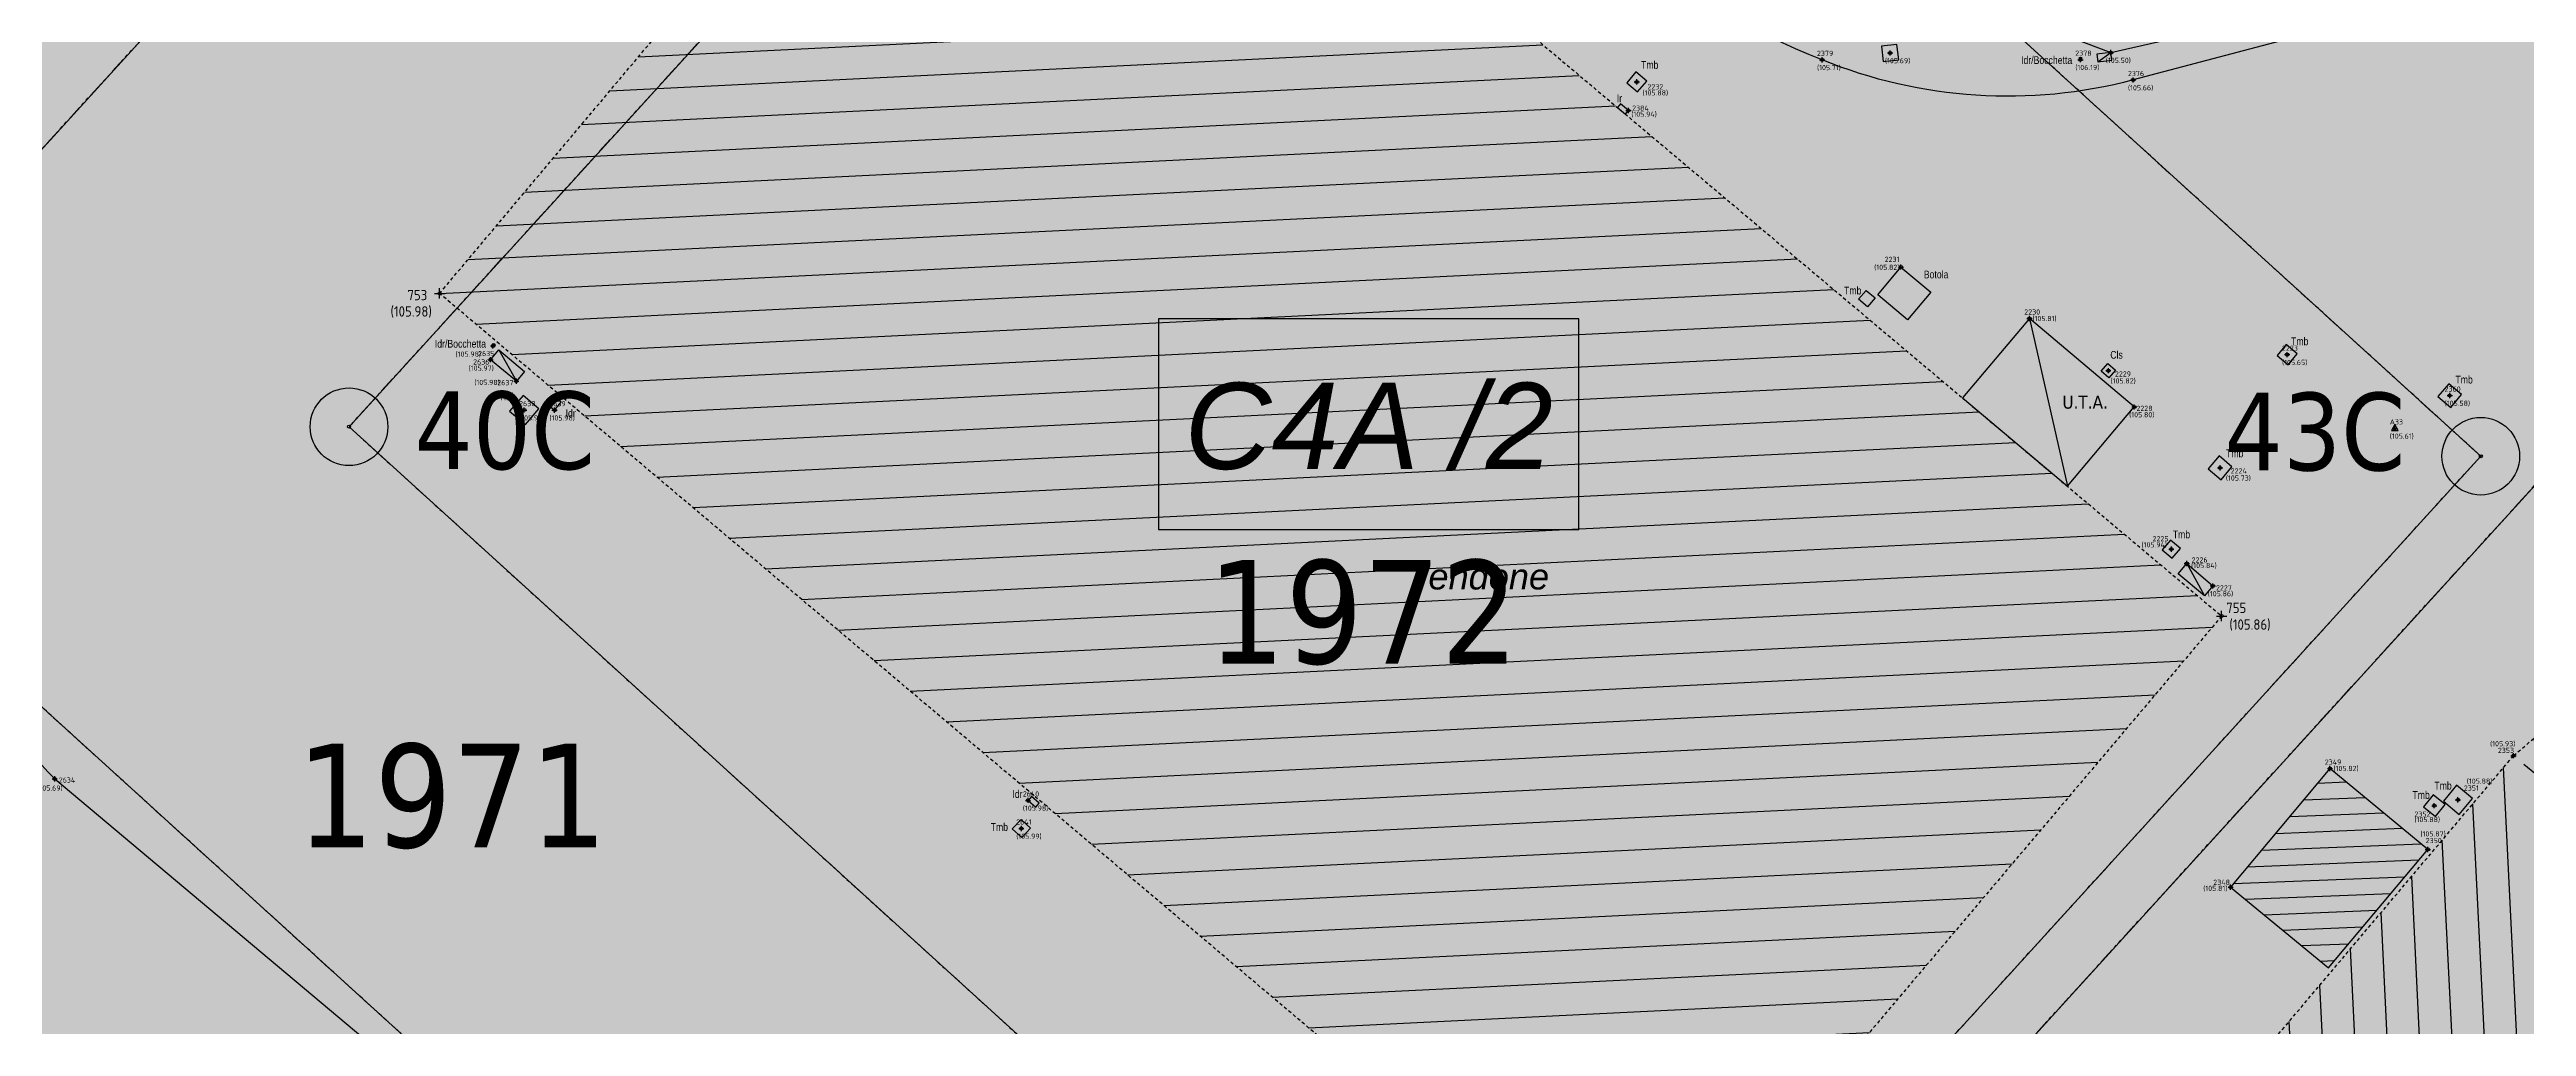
# Model space of a CAD drawing. Extents: x 9555 to 11275, y -8412 to -6382.
# Drawn here: x 10326.8 to 10422.5, y -7812.4 to -7774.7 of the extents above; entities that cross this region are included whole.
import ezdxf
from ezdxf.enums import TextEntityAlignment as Align

# ---------------------------------------------------------------- set-up
doc = ezdxf.new("R2010")
doc.units = 0
doc.header["$MEASUREMENT"] = 0
doc.header["$XCLIPFRAME"] = 2
doc.header["$PDMODE"] = 33
doc.header["$PDSIZE"] = 0.12
for name, pattern in [('DASHEDX2', [1.5, 1, -0.5]), ('HIDDEN2', [0.1875, 0.125, -0.0625]), ('PHANTOM2', [1.25, 0.625, -0.125, 0.125, -0.125, 0.125, -0.125])]:
    doc.linetypes.add(name, pattern=pattern)
doc.layers.get('0').update_dxf_attribs({"color": 53, "lineweight": 50})
for name, color, linetype in [('01_PROG', 7, 'Continuous'), ('02_CAT', 7, 'Continuous'), ('Conf Lotti-Retino', 253, 'Continuous'), ('Conf Lotti-Txt', 7, 'Continuous'), ('Conf-N', 7, 'Continuous'), ('Conf-P', 2, 'Continuous'), ('GEI-Nome_P', 6, 'Continuous'), ('GEI-Punti', 7, 'Continuous'), ('Gei-Punti_3D', 3, 'Continuous'), ('GEI-Quote_P', 3, 'Continuous'), ('GEI-Simboli', 6, 'Continuous'), ('Immagine', 181, 'Continuous'), ('Ril-Cabina_Idrante', 1, 'Continuous'), ('Ril-Fabbr_Retino', 8, 'Continuous'), ('Ril-Siepe', 72, 'Continuous'), ('Ril-Strada', 4, 'Continuous'), ('Ril-Struttura_U.T.A.', 7, 'Continuous'), ('Ril-Tomb_Botola', 8, 'Continuous'), ('Ril-Tomb_CEMENTO-Cls', 5, 'Continuous'), ('Ril-Tomb_Idrante', 5, 'Continuous'), ('Ril-Tomb_Irrigazione', 5, 'Continuous'), ('Ril-Tombino', 5, 'Continuous'), ('Ril_PQ1-Piede', 74, 'Continuous')]:
    doc.layers.add(name, color=color, linetype=linetype)
for name, color, linetype, lineweight in [('Conf Lotti', 2, 'PHANTOM2', 30), ('Fr01 Fgl. 957D', 140, 'Continuous', 30), ('Ril-Fabbr_Container-Prefabbricato', 7, 'Continuous', 30), ('Ril-Fabbr_Tendone', 7, 'HIDDEN2', 30)]:
    doc.layers.add(name, color=color, linetype=linetype, lineweight=lineweight)
doc.styles.add('ArialCorsivo', font='ariali.ttf')
doc.styles.add('HELVLA', font='helvl', dxfattribs={"width": 0.8})
doc.styles.get("Standard").update_dxf_attribs({"font": 'isocp.shx'})
doc.styles.add('Tahoma', font='tahoma.ttf')
picture_1 = doc.add_image_def('image1.png', size_in_pixel=(3510, 4950))
picture_2 = doc.add_image_def('image3.png', size_in_pixel=(3510, 4950))

# ---------------------------------------------------------------- blocks, each defined once
blk = doc.blocks.new('LOTTO-N')
at = {"layer": 'Conf Lotti-Txt'}
blk.add_lwpolyline([(-1.625, -0.814), (1.625, -0.814), (1.625, 0.814), (-1.625, 0.814)], close=True, dxfattribs=at)
at = {"layer": 'Conf Lotti-Txt', "style": 'ArialCorsivo', "flags": 4}
blk.add_attdef('Num', text='', height=1, dxfattribs=at).set_placement((0, 0), align=Align.MIDDLE)
blk = doc.blocks.new('P-Lotto')
at = {"layer": 'Conf-N'}
blk.add_circle((0, 0), 1.5, dxfattribs=at)
at = {"layer": 'Conf-P'}
blk.add_point((0, 0), dxfattribs=at)
blk = doc.blocks.new('20043-1_Prog-Confini')
at = {"layer": 'Conf Lotti-Retino'}
h = blk.add_hatch(color=256, dxfattribs=at)
h.paths.add_polyline_path([(10440.904, -7860.831), (10481.594, -7897.835), (10443.955, -7939.223), (10455.053, -7949.315), (10501.476, -7898.267), (10547.189, -7848.002), (10411.97, -7725.031), (10340.578, -7745.23), (10225.512, -7871.756), (10219.572, -7866.354), (10165.524, -7925.785), (10195.694, -7953.18), (10249.907, -8002.481), (10270.622, -8021.32), (10278.897, -8012.22), (10188.639, -7930.138), (10307.726, -7799.19), (10366.912, -7853.014), (10397.984, -7881.272), (10388.565, -7891.63), (10401.881, -7903.74)])
h.paths.add_polyline_path([(10406.058, -7872.394), (10374.985, -7844.136), (10315.8, -7790.312), (10347.147, -7755.842), (10408.825, -7738.391), (10442.939, -7769.415), (10528.018, -7846.787), (10491.686, -7886.738), (10437.68, -7837.623)], flags=16)
h = blk.add_hatch(color=41, dxfattribs=at)
h.paths.add_polyline_path([(10374.985, -7844.136), (10442.939, -7769.415), (10408.825, -7738.391), (10347.147, -7755.842), (10315.8, -7790.312)])
h.paths.add_polyline_path([(10420.764, -7790.38), (10376.072, -7749.737), (10373.722, -7750.402), (10338.402, -7789.24), (10384.049, -7830.752)], flags=16)
for points in [[(10420.764, -7790.38), (10376.072, -7749.737), (10373.722, -7750.402), (10338.402, -7789.24), (10384.049, -7830.752)], [(10374.985, -7844.136), (10442.939, -7769.415), (10528.018, -7846.787), (10491.686, -7886.738), (10437.68, -7837.623), (10406.058, -7872.394)]]:
    blk.add_hatch(color=41, dxfattribs=at).paths.add_polyline_path(points)
at = {"layer": 'Conf Lotti'}
for p, q in [((10315.8, -7790.312), (10347.147, -7755.842)), ((10374.985, -7844.136), (10442.939, -7769.415)), ((10406.058, -7872.394), (10315.8, -7790.312))]:
    blk.add_line(p, q, dxfattribs=at)
blk.add_lwpolyline([(10420.764, -7790.38), (10376.072, -7749.737), (10373.722, -7750.402), (10338.402, -7789.24), (10384.049, -7830.752)], close=True, dxfattribs=at)
blk.add_lwpolyline([(10420.764, -7790.38), (10376.072, -7749.737), (10373.722, -7750.402), (10338.402, -7789.24), (10384.049, -7830.752)], close=True, dxfattribs=at)
at = {"layer": 'Conf Lotti-Txt', "color": 6}
ref = blk.add_blockref('LOTTO-N', (10377.797, -7789.142), dxfattribs=dict(at, xscale=5, yscale=5, zscale=5))
ref.add_attrib('Num', 'C4A /2', dxfattribs={"height": 3.3333, "style": 'ArialCorsivo'}).set_placement((10377.797, -7789.142), align=Align.MIDDLE)
at = {"layer": 'Conf-P'}
for p in [(10338.402, -7789.24), (10420.764, -7790.38)]:
    blk.add_blockref('P-Lotto', p, dxfattribs=at)
at = {"layer": 'Conf-N', "style": 'Tahoma'}
for s, p in [('40C', (10340.933, -7790.877)), ('43C', (10410.867, -7790.925))]:
    blk.add_text(s, height=3, dxfattribs=at).set_placement(p)
blk = doc.blocks.new('-Fgl. 957D Estratto Foglio Intero_PostFR1')
at = {"layer": 'Immagine'}
image = blk.add_image(picture_1, insert=(10047.107, -8052.467), size_in_units=(594.323, 838.148), rotation=0.001621, dxfattribs=at)
image.set_boundary_path([(307.502, 335.181), (3170.12, 4586.921)])
image.dxf.flags = 15
blk = doc.blocks.new('-Fgl. 958 Estratto Foglio Intero_PostFR3')
at = {"layer": 'Immagine'}
image = blk.add_image(picture_2, insert=(9716.786, -8308.175), size_in_units=(1485.814, 2095.379), rotation=-0.001044, dxfattribs=at)
image.set_boundary_path([(486.986, 415.0435), (2987.88, 4584.8433)])
image.dxf.flags = 15
blk = doc.blocks.new('- Fogli_Unione (Estratti_20043_SpostatoComeAll.957E_SuRIL_PostFR1-FR2-FR3 (2021-02-08)')
for name in ['-Fgl. 958 Estratto Foglio Intero_PostFR3', '-Fgl. 957D Estratto Foglio Intero_PostFR1']:
    blk.add_blockref(name, (0, 0))
blk = doc.blocks.new('2493-1_PostFRAZ')
at = {"layer": 'Fr01 Fgl. 957D'}
blk.add_line((10374.985, -7844.136), (10442.939, -7769.415), dxfattribs=at)
blk.add_lwpolyline([(10406.058, -7872.394), (10315.8, -7790.312), (10347.147, -7755.842), (10408.825, -7738.391), (10449.833, -7775.684)], dxfattribs=at)
blk.add_lwpolyline([(10420.764, -7790.38), (10376.072, -7749.737), (10373.722, -7750.402), (10338.402, -7789.24), (10384.049, -7830.752)], close=True, dxfattribs=at)
at = {"layer": '02_CAT'}
blk.add_blockref('- Fogli_Unione (Estratti_20043_SpostatoComeAll.957E_SuRIL_PostFR1-FR2-FR3 (2021-02-08)', (2.401, 6.764), dxfattribs=at)
at = {"layer": 'Fr01 Fgl. 957D', "style": 'Tahoma'}
for s, p in [('1972', (10371.576, -7798.391)), ('1971', (10336.374, -7805.494))]:
    blk.add_text(s, height=4, dxfattribs=at).set_placement(p)

msp = doc.modelspace()

# ---------------------------------------------------------------- hatches: boundary and pattern name
at = {"layer": 'Ril-Fabbr_Retino'}
h = msp.add_hatch(dxfattribs=at)
h.set_pattern_fill('ANSI31', color=256, scale=10, angle=-42.18211, style=0)
h.set_pattern_definition([(2.8179, (10124.551, -7924.9433), (-0.061452, 1.2484885), [])])
h.paths.add_polyline_path([(10410.751, -7796.557), (10388.204, -7823.225), (10341.901, -7784.09), (10364.293, -7757.441)])
h = msp.add_hatch(dxfattribs=at)
h.set_pattern_fill('ANSI31', color=256, scale=10, angle=47.8179, style=0)
h.set_pattern_definition([(92.8179, (1107.4237, 1995.9194), (-1.24848853, -0.06145226), [])])
h.paths.add_polyline_path([(10438.194, -7815.394), (10410.975, -7847.646), (10407.602, -7850.351), (10406.571, -7850.591), (10397.449, -7848.231), (10396.383, -7847.263), (10392.862, -7839.2), (10392.847, -7837.481), (10394.809, -7834.207), (10422.029, -7801.954), (10425.438, -7799.031), (10427.058, -7798.846), (10435.802, -7801.118), (10436.616, -7801.866), (10440.421, -7810.398), (10440.391, -7811.74)])
h = msp.add_hatch(dxfattribs=at)
h.set_pattern_fill('ANSI31', color=256, scale=5, angle=317.29473, style=0)
h.paths.add_polyline_path([(10414.936, -7802.45), (10411.098, -7807.032), (10414.88, -7810.157), (10418.718, -7805.575)])
at = {"layer": 'Ril-Siepe'}
h = msp.add_hatch(dxfattribs=at)
h.set_pattern_fill('GNDCOVER', color=85, scale=0.5, angle=90, style=0)
h.set_pattern_definition([(90, (-0.05, 0.2), (-0.5, 0.5), [0.05, -0.45]), (90, (-0.15, 9e-18), (-0.5, 0.5), [0.05, -0.25, 0.05, -0.15]), (90, (-0.25, 0.45), (-0.5, 0.5), [0.125, -0.375]), (90, (-0.3, 0.1), (-0.5, 0.5), [0.15, -0.35]), (90, (-0.35, 2e-17), (-0.5, 0.5), [0.05, -0.45]), (90, (-0.375, 0.2), (-0.5, 0.5), [0.125, -0.375]), (180, (-0.35, 2e-17), (-0.5, -0.5), [0.05, -0.45]), (180, (3e-18, 0.05), (-0.5, -0.5), [0.05, -0.45]), (180, (-0.05, 0.075), (-0.5, -0.5), [0.075, -0.425]), (180, (-0.2, 0.1), (-0.5, -0.5), [0.1, -0.4]), (180, (-0.475, 0.25), (-0.5, -0.5), [0.075, -0.425]), (180, (-0.1, 0.3), (-0.5, -0.5), [0.05, -0.325, 0.075, -0.05]), (180, (-0.35, 0.35), (-0.5, -0.5), [0.05, -0.45]), (180, (-0.2, 0.4), (-0.5, -0.5), [0.1, -0.4]), (135, (-0.375, 0.025), (-0.5, 3e-17), [0.21, -0.497106781]), (135, (3e-18, 0.05), (-0.5, 3e-17), [0.141421356, -0.565685425]), (135, (-0.15, 0.05), (-0.5, 3e-17), [0.070710678, -0.636396103]), (135, (-0.425, 0.2), (-0.5, 3e-17), [0.070710678, -0.636396103]), (135, (-0.45, 0.3), (-0.5, 3e-17), [0.070710678, -0.636396103]), (135, (-0.05, 0.25), (-0.5, 3e-17), [0.0707105, -0.070711, 0.0707105, -0.494974781]), (225, (-0.3, 0.1), (-9e-17, -0.5), [0.0707105, -0.070711, 0.0707105, -0.494974781]), (225, (-0.05, 0.2), (-9e-17, -0.5), [0.0707105, -0.424264, 0.0707105, -0.141421781]), (225, (-0.1, 0.25), (-9e-17, -0.5), [0.070710678, -0.636396103]), (225, (-0.15, 0.3), (-9e-17, -0.5), [0.070710678, -0.636396103]), (225, (-0.3, 0.4), (-9e-17, -0.5), [0.070710678, -0.636396103]), (225, (-0.375, 0.45), (-9e-17, -0.5), [0.070710678, -0.636396103]), (225, (-0.05, 0.45), (-9e-17, -0.5), [0.11, -0.597106781]), (116.5650512, (-0.35, 0.15), (-3e-11, 0.5), [0.0559017, -1.062132288]), (116.5650512, (-0.3, 0.25), (-3e-11, 0.5), [0.1118034, -1.006230589]), (116.5650512, (-0.3, 0.4), (-3e-11, 0.5), [0.1118034, -1.006230589]), (116.5650512, (-0.35, 0.05), (-3e-11, 0.5), [0.1677051, -0.950328888]), (153.4349488, (-0.4, 2e-17), (-0.5, 3e-11), [0.1118034, -1.006230589]), (206.5650512, (-0.05, 0.05), (-0.5, -3e-11), [0.1118034, -1.006230589]), (206.5650512, (-0.15, 0.2), (-0.5, -3e-11), [0.1118034, -1.006230589]), (206.5650512, (-0.1, 0.15), (-0.5, -3e-11), [0.1118034, -1.006230589]), (206.5650512, (-0.2, 0.25), (-0.5, -3e-11), [0.1118034, -1.006230589]), (206.5650512, (-0.2, 0.35), (-0.5, -3e-11), [0.1118034, -1.006230589]), (206.5650512, (2e-17, 0.35), (-0.5, -3e-11), [0.1118034, -1.006230589]), (206.5650512, (-0.45, 3e-17), (-0.5, -3e-11), [0.1118034, -1.006230589]), (243.4349488, (-0.15, 9e-18), (-3e-11, -0.5), [0.1118034, -1.006230589]), (243.4349488, (-0.45, 0.45), (-3e-11, -0.5), [0.1118034, -1.006230589]), (243.4349488, (-0.45, 0.3), (-3e-11, -0.5), [0.0559017, -1.062132288]), (243.4349488, (-0.425, 0.4), (-3e-11, -0.5), [0.0559017, -1.062132288])])
edge = h.paths.add_edge_path()
edge.add_arc((10342.313, -7719.479), 10.534, -46.95176, 23.02625, ccw=False)
edge.add_line((10349.504, -7727.177), (10331.735, -7735.801))
edge.add_arc((10350.295, -7775.763), 44.061, 114.91238, 133.4898)
edge.add_arc((10347.388, -7774.378), 41.072, 131.87594, 152.8288)
edge.add_arc((10382.123, -7784.851), 77.035, 157.70242, 168.66528)
edge.add_arc((10334.654, -7778.771), 29.49, 162.10704, 191.27681)
edge.add_arc((10392.63, -7765.931), 88.866, 192.08598, 198.76417)
edge.add_arc((10287.777, -7797.073), 20.867, -6.84004, 7.03552, ccw=False)
edge.add_arc((10305.59, -7798.493), 3.094, 325.98657, 339.86213, ccw=False)
edge.add_line((10308.155, -7800.224), (10308.89, -7800.565))
edge.add_arc((10293.636, -7796.002), 15.922, 343.34714, 366.17527)
edge.add_arc((10392.63, -7765.931), 87.866, 192.09061, 198.82885, ccw=False)
edge.add_arc((10334.654, -7778.771), 28.49, 161.99243, 191.26269, ccw=False)
edge.add_arc((10382.123, -7784.851), 76.035, 157.73459, 168.70869, ccw=False)
edge.add_arc((10347.388, -7774.378), 40.072, 131.85581, 152.76812, ccw=False)
edge.add_arc((10350.295, -7775.763), 43.061, 114.90107, 133.50855, ccw=False)
edge.add_line((10332.164, -7736.705), (10350.073, -7728.012))
edge.add_arc((10342.313, -7719.479), 11.534, 312.28229, 383.02625)
edge.add_line((10352.928, -7714.967), (10352.008, -7715.358))

# ---------------------------------------------------------------- linework, layer by layer
at = {"layer": 'GEI-Punti', "lineweight": 30}
msp.add_lwpolyline([(10417.446, -7789.154), (10417.316, -7789.379), (10417.576, -7789.379)], close=True, dxfattribs=at)
at = {"layer": 'GEI-Punti'}
for p in [(10395.317, -7775.06), (10397.942, -7774.794), (10405.296, -7775.054), (10406.474, -7774.78), (10388.154, -7775.914), (10407.331, -7775.839), (10387.833, -7777.02), (10398.363, -7783.068), (10341.901, -7784.09), (10403.326, -7785.056), (10343.875, -7786.651), (10343.965, -7786.117), (10413.283, -7786.454), (10344.868, -7787.477), (10406.374, -7787.072), (10345.173, -7788.596), (10346.344, -7788.599), (10407.377, -7788.475), (10419.565, -7788.034), (10417.446, -7789.304), (10410.692, -7790.828), (10408.809, -7793.971), (10409.407, -7794.525), (10410.413, -7795.392), (10410.751, -7796.557), (10422.029, -7801.954), (10327.032, -7802.849), (10414.936, -7802.45), (10364.635, -7803.681), (10418.968, -7803.885), (10419.88, -7803.659), (10364.38, -7804.766), (10418.718, -7805.575), (10411.098, -7807.032)]:
    msp.add_point(p, dxfattribs=at)
at = {"layer": 'Gei-Punti_3D'}
for p in [(10395.317, -7775.06, 105.709), (10397.942, -7774.794, 105.688), (10405.296, -7775.054, 106.191), (10406.474, -7774.78, 105.5), (10388.154, -7775.914, 105.882), (10407.331, -7775.839, 105.657), (10387.833, -7777.02, 105.939), (10398.363, -7783.068, 105.82), (10341.901, -7784.09, 105.977), (10403.326, -7785.056, 105.807), (10343.875, -7786.651, 105.971), (10343.965, -7786.117, 105.977), (10413.283, -7786.454, 105.647), (10344.868, -7787.477, 105.98), (10406.374, -7787.072, 105.815), (10345.173, -7788.596, 105.973), (10346.344, -7788.599, 105.978), (10407.377, -7788.475, 105.802), (10419.565, -7788.034, 105.576), (10417.446, -7789.304, 105.607), (10410.692, -7790.828, 105.727), (10408.809, -7793.971, 105.94), (10409.407, -7794.525, 105.838), (10410.413, -7795.392, 105.856), (10410.751, -7796.557, 105.855), (10422.029, -7801.954, 105.926), (10327.032, -7802.849, 105.694), (10414.936, -7802.45, 105.816), (10364.635, -7803.681, 105.984), (10418.968, -7803.885, 105.877), (10419.88, -7803.659, 105.883), (10364.38, -7804.766, 105.985), (10418.718, -7805.575, 105.869), (10411.098, -7807.032, 105.808)]:
    msp.add_point(p, dxfattribs=at)
at = {"layer": 'GEI-Simboli'}
for p, q in [((10395.217, -7775.06), (10395.417, -7775.06)), ((10395.317, -7775.16), (10395.317, -7774.96)), ((10397.842, -7774.794), (10398.042, -7774.794)), ((10397.942, -7774.894), (10397.942, -7774.694)), ((10405.196, -7775.054), (10405.396, -7775.054)), ((10405.296, -7775.154), (10405.296, -7774.954)), ((10406.374, -7774.78), (10406.574, -7774.78)), ((10406.474, -7774.88), (10406.474, -7774.68)), ((10388.054, -7775.914), (10388.254, -7775.914)), ((10388.154, -7776.014), (10388.154, -7775.814)), ((10407.231, -7775.839), (10407.431, -7775.839)), ((10407.331, -7775.939), (10407.331, -7775.739)), ((10387.733, -7777.02), (10387.933, -7777.02)), ((10387.833, -7777.12), (10387.833, -7776.92)), ((10341.901, -7784.29), (10341.901, -7783.89)), ((10398.263, -7783.068), (10398.463, -7783.068)), ((10398.363, -7783.168), (10398.363, -7782.968)), ((10341.701, -7784.09), (10342.101, -7784.09)), ((10403.227, -7785.056), (10403.426, -7785.056)), ((10403.326, -7785.156), (10403.326, -7784.956)), ((10343.775, -7786.651), (10343.975, -7786.651)), ((10343.865, -7786.117), (10344.065, -7786.117)), ((10343.875, -7786.751), (10343.875, -7786.551)), ((10343.965, -7786.217), (10343.965, -7786.017)), ((10413.183, -7786.454), (10413.383, -7786.454)), ((10413.283, -7786.554), (10413.283, -7786.354)), ((10344.768, -7787.477), (10344.968, -7787.477)), ((10344.868, -7787.577), (10344.868, -7787.377)), ((10406.274, -7787.072), (10406.474, -7787.072)), ((10406.374, -7787.172), (10406.374, -7786.972)), ((10345.073, -7788.596), (10345.273, -7788.596)), ((10345.173, -7788.696), (10345.173, -7788.496)), ((10346.244, -7788.599), (10346.444, -7788.599)), ((10346.344, -7788.699), (10346.344, -7788.499)), ((10407.277, -7788.475), (10407.477, -7788.475)), ((10407.377, -7788.575), (10407.377, -7788.375)), ((10419.465, -7788.034), (10419.665, -7788.034)), ((10419.565, -7788.134), (10419.565, -7787.934)), ((10417.346, -7789.304), (10417.546, -7789.304)), ((10417.446, -7789.404), (10417.446, -7789.204)), ((10410.592, -7790.828), (10410.792, -7790.828)), ((10410.692, -7790.928), (10410.692, -7790.728)), ((10408.71, -7793.971), (10408.909, -7793.971)), ((10408.809, -7794.071), (10408.809, -7793.871)), ((10409.407, -7794.625), (10409.407, -7794.425)), ((10409.307, -7794.525), (10409.507, -7794.525)), ((10410.413, -7795.493), (10410.413, -7795.292)), ((10410.313, -7795.392), (10410.513, -7795.392)), ((10410.55, -7796.557), (10410.951, -7796.557)), ((10410.751, -7796.757), (10410.751, -7796.357)), ((10421.929, -7801.954), (10422.129, -7801.954)), ((10422.029, -7802.055), (10422.029, -7801.855)), ((10326.932, -7802.849), (10327.132, -7802.849)), ((10327.032, -7802.949), (10327.032, -7802.749)), ((10414.836, -7802.45), (10415.036, -7802.45)), ((10414.936, -7802.55), (10414.936, -7802.35)), ((10364.534, -7803.681), (10364.735, -7803.681)), ((10364.635, -7803.781), (10364.635, -7803.581)), ((10418.868, -7803.885), (10419.068, -7803.885)), ((10418.968, -7803.985), (10418.968, -7803.785)), ((10419.78, -7803.659), (10419.98, -7803.659)), ((10419.88, -7803.759), (10419.88, -7803.559)), ((10364.28, -7804.766), (10364.48, -7804.766)), ((10364.38, -7804.866), (10364.38, -7804.666)), ((10418.618, -7805.575), (10418.818, -7805.575)), ((10418.718, -7805.675), (10418.718, -7805.475)), ((10410.998, -7807.032), (10411.198, -7807.032)), ((10411.098, -7807.132), (10411.098, -7806.932))]:
    msp.add_line(p, q, dxfattribs=at)
at = {"layer": 'Ril-Cabina_Idrante'}
for p, q in [((10405.962, -7775.14), (10406.474, -7774.78)), ((10344.196, -7786.265), (10344.868, -7787.477)), ((10409.407, -7794.525), (10410.091, -7795.775))]:
    msp.add_line(p, q, dxfattribs=at)
msp.add_lwpolyline([(10406.508, -7775.078), (10406.474, -7774.78), (10405.928, -7774.842), (10405.962, -7775.14)], close=True, dxfattribs=at)
at = {"layer": 'Ril-Cabina_Idrante', "lineweight": -2}
for points in [[(10344.196, -7786.265), (10345.179, -7787.103), (10344.868, -7787.477), (10343.875, -7786.651), (10344.196, -7786.265)], [(10409.407, -7794.525), (10410.413, -7795.392), (10410.091, -7795.775), (10409.075, -7794.919), (10409.407, -7794.525)]]:
    msp.add_lwpolyline(points, dxfattribs=at)
at = {"layer": 'Ril-Fabbr_Container-Prefabbricato'}
msp.add_lwpolyline([(10414.936, -7802.45), (10411.098, -7807.032), (10414.88, -7810.157), (10418.718, -7805.575), (10414.936, -7802.45)], dxfattribs=at)
at = {"layer": 'Ril-Fabbr_Tendone', "color": 7, "linetype": 'DASHEDX2'}
msp.add_line((10438.194, -7815.394), (10422.029, -7801.954), dxfattribs=at)
at = {"layer": 'Ril-Fabbr_Tendone'}
msp.add_lwpolyline([(10410.751, -7796.557), (10388.204, -7823.225), (10341.901, -7784.09), (10364.293, -7757.441)], close=True, dxfattribs=at)
at = {"layer": 'Ril-Fabbr_Tendone', "color": 7}
msp.add_lwpolyline([(10440.421, -7810.398, -0.224382), (10440.391, -7811.74), (10438.194, -7815.394), (10410.975, -7847.646), (10407.602, -7850.351, -0.227206), (10406.571, -7850.591), (10397.449, -7848.231, -0.246887), (10396.383, -7847.263), (10392.862, -7839.2, -0.204273), (10392.847, -7837.481), (10394.809, -7834.207), (10422.029, -7801.954), (10425.438, -7799.031, -0.186041), (10427.058, -7798.846), (10435.802, -7801.118, -0.24921), (10436.616, -7801.866)], format="xyb", close=True, dxfattribs=at)
at = {"layer": 'Ril-Strada'}
msp.add_lwpolyline([(10364.293, -7757.441), (10358.405, -7740.788, 0.164284), (10357.331, -7739.419), (10355.885, -7738.535, 0.108955), (10353.1, -7737.575, 0.156795), (10342.425, -7741.353, 0.017328), (10332.783, -7747.527, 0.065892), (10320.578, -7760.547, 0.206282), (10316.832, -7784.796, 0.018972), (10320.232, -7793.636, 0.062899), (10327.032, -7802.849), (10353.561, -7825.128), (10360.851, -7831.412), (10377.047, -7845.596)], format="xyb", dxfattribs=at)
at = {"layer": 'Ril-Strada', "lineweight": -2}
msp.add_lwpolyline([(10450.189, -7752.283, -0.040104), (10434.605, -7766.749, -0.082656), (10424.624, -7771.255), (10407.331, -7775.839, -0.163345), (10395.317, -7775.06, -0.230119), (10372.531, -7749.963, -0.029965)], format="xyb", dxfattribs=at)
at = {"layer": 'Ril-Struttura_U.T.A.'}
msp.add_line((10403.326, -7785.056), (10404.794, -7791.542), dxfattribs=at)
msp.add_lwpolyline([(10404.794, -7791.542), (10407.377, -7788.475), (10403.326, -7785.056), (10400.74, -7788.128)], close=True, dxfattribs=at)
at = {"layer": 'Ril-Tomb_Botola'}
msp.add_lwpolyline([(10398.363, -7783.068), (10399.511, -7784.034), (10398.609, -7785.105), (10397.462, -7784.139)], close=True, dxfattribs=at)
at = {"layer": 'Ril-Tomb_CEMENTO-Cls'}
for points in [[(10397.609, -7774.531), (10397.678, -7775.127), (10398.274, -7775.058), (10398.205, -7774.462)], [(10406.093, -7787.097), (10406.35, -7786.791), (10406.656, -7787.048), (10406.399, -7787.354)]]:
    msp.add_lwpolyline(points, close=True, dxfattribs=at)
at = {"layer": 'Ril-Tomb_Idrante'}
for points in [[(10346.297, -7788.035), (10346.039, -7788.34), (10346.344, -7788.599), (10346.603, -7788.293)], [(10364.764, -7803.529), (10364.635, -7803.681), (10364.94, -7803.94), (10365.069, -7803.787)]]:
    msp.add_lwpolyline(points, close=True, dxfattribs=at)
at = {"layer": 'Ril-Tomb_Idrante', "color": 4}
for centre in [(10405.295, -7775.004), (10343.997, -7786.079)]:
    msp.add_circle(centre, 0.05, dxfattribs=at)
at = {"layer": 'Ril-Tomb_Irrigazione', "lineweight": -2}
msp.add_lwpolyline([(10387.714, -7777.162), (10387.833, -7777.02), (10387.527, -7776.763), (10387.408, -7776.904)], close=True, dxfattribs=at)
at = {"layer": 'Ril-Tombino'}
for points in [[(10387.766, -7775.947), (10388.187, -7776.301), (10388.541, -7775.881), (10388.12, -7775.526)], [(10397.359, -7784.261), (10397.069, -7784.606), (10396.725, -7784.316), (10397.015, -7783.972)], [(10412.896, -7786.487), (10413.316, -7786.842), (10413.671, -7786.421), (10413.25, -7786.067)], [(10419.107, -7788.073), (10419.605, -7788.492), (10420.023, -7787.995), (10419.526, -7787.576)], [(10345.125, -7788.032), (10344.609, -7788.643), (10345.22, -7789.159), (10345.736, -7788.548)], [(10410.234, -7790.867), (10410.731, -7791.286), (10411.15, -7790.789), (10410.653, -7790.37)], [(10408.457, -7794.001), (10408.84, -7794.323), (10409.162, -7793.94), (10408.779, -7793.618)], [(10418.546, -7803.925), (10419.008, -7804.308), (10419.39, -7803.845), (10418.928, -7803.463)], [(10419.317, -7803.713), (10419.934, -7804.223), (10420.443, -7803.606), (10419.827, -7803.096)], [(10364.027, -7804.782), (10364.395, -7805.12), (10364.733, -7804.751), (10364.365, -7804.413)]]:
    msp.add_lwpolyline(points, close=True, dxfattribs=at)
at = {"layer": 'Ril_PQ1-Piede'}
msp.add_lwpolyline([(10378.773, -7700.02), (10370.49, -7711.063), (10368.74, -7721.576), (10369.406, -7734.554), (10370.2, -7737.18), (10371.696, -7739.3), (10371.846, -7740.241), (10374.345, -7751.093), (10383.871, -7766.211), (10406.474, -7774.78), (10423.267, -7770.949), (10434.292, -7766.396), (10441.617, -7760.173), (10449.842, -7751.964), (10450.896, -7749.713)], dxfattribs=at)

# ---------------------------------------------------------------- block references
at = {"layer": '01_PROG'}
msp.add_blockref('20043-1_Prog-Confini', (0, 0), dxfattribs=at)
at = {"layer": '02_CAT'}
msp.add_blockref('2493-1_PostFRAZ', (0, 0), dxfattribs=at)

# ---------------------------------------------------------------- texts
at = {"layer": 'GEI-Nome_P'}
for s, height, p in [('2379', 0.2, (10395.117, -7774.91)), ('2378', 0.2, (10405.096, -7774.904)), ('2232', 0.2, (10388.568, -7776.203)), ('2376', 0.2, (10407.131, -7775.689)), ('2384', 0.2, (10387.975, -7777.027)), ('2231', 0.2, (10397.733, -7782.87)), ('753', 0.4, (10340.66, -7784.351)), ('2230', 0.2, (10403.127, -7784.906)), ('2636', 0.2, (10343.196, -7786.838)), ('2635', 0.2, (10343.388, -7786.511)), ('2223', 0.2, (10413.083, -7786.304)), ('2637', 0.2, (10344.131, -7787.635)), ('2229', 0.2, (10406.627, -7787.301)), ('2360', 0.2, (10419.365, -7787.884)), ('2638', 0.2, (10344.973, -7788.446)), ('2639', 0.2, (10346.144, -7788.449)), ('2228', 0.2, (10407.46, -7788.628)), ('A33', 0.2, (10417.246, -7789.154)), ('2224', 0.2, (10411.1, -7791.047)), ('2225', 0.2, (10408.081, -7793.665)), ('2226', 0.2, (10409.591, -7794.487)), ('2227', 0.2, (10410.533, -7795.568)), ('755', 0.4, (10410.928, -7796.44)), ('2353', 0.2, (10421.423, -7801.846)), ('2634', 0.2, (10327.187, -7802.995)), ('2349', 0.2, (10414.736, -7802.3)), ('2640', 0.2, (10364.434, -7803.531)), ('2351', 0.2, (10420.108, -7803.303)), ('2641', 0.2, (10364.18, -7804.616)), ('2352', 0.2, (10418.199, -7804.312)), ('2350', 0.2, (10418.634, -7805.333)), ('2348', 0.2, (10410.43, -7806.945))]:
    msp.add_text(s, height=height, dxfattribs=at).set_placement(p)
at = {"layer": 'GEI-Quote_P'}
for s, height, p in [('(105.71)', 0.2, (10395.117, -7775.46)), ('(105.69)', 0.2, (10397.742, -7775.194)), ('(106.19)', 0.2, (10405.096, -7775.454)), ('(105.50)', 0.2, (10406.274, -7775.18)), ('(105.88)', 0.2, (10388.376, -7776.435)), ('(105.66)', 0.2, (10407.131, -7776.239)), ('(105.94)', 0.2, (10387.943, -7777.261)), ('(105.82)', 0.2, (10397.326, -7783.177)), ('(105.98)', 0.4, (10340.005, -7784.984)), ('(105.81)', 0.2, (10403.44, -7785.159)), ('(105.98)', 0.2, (10342.517, -7786.534)), ('(105.65)', 0.2, (10413.083, -7786.854)), ('(105.97)', 0.2, (10343.022, -7787.076)), ('(105.98)', 0.2, (10343.242, -7787.627)), ('(105.82)', 0.2, (10406.459, -7787.567)), ('(105.80)', 0.2, (10407.177, -7788.875)), ('(105.58)', 0.2, (10419.365, -7788.434)), ('(105.97)', 0.2, (10344.973, -7788.996)), ('(105.98)', 0.2, (10346.144, -7788.999)), ('(105.61)', 0.2, (10417.246, -7789.704)), ('(105.73)', 0.2, (10410.913, -7791.322)), ('(105.94)', 0.2, (10407.654, -7793.901)), ('(105.84)', 0.2, (10409.572, -7794.701)), ('(105.86)', 0.2, (10410.213, -7795.792)), ('(105.86)', 0.4, (10411.05, -7797.084)), ('(105.93)', 0.2, (10421.121, -7801.59)), ('(105.82)', 0.2, (10415.07, -7802.545)), ('(105.88)', 0.2, (10420.221, -7803.037)), ('(105.69)', 0.2, (10326.36, -7803.304)), ('(105.98)', 0.2, (10364.434, -7804.081)), ('(105.99)', 0.2, (10364.18, -7805.166)), ('(105.88)', 0.2, (10418.199, -7804.521)), ('(105.87)', 0.2, (10418.431, -7805.073)), ('(105.81)', 0.2, (10410.039, -7807.179))]:
    msp.add_text(s, height=height, dxfattribs=at).set_placement(p)
at = {"layer": 'Ril-Fabbr_Tendone', "style": 'ArialCorsivo'}
msp.add_text('Tendone', height=1, dxfattribs=at).set_placement((10379.253, -7795.529))
at = {"layer": 'Ril-Struttura_U.T.A.', "style": 'Tahoma'}
msp.add_text('U.T.A.', height=0.5, dxfattribs=at).set_placement((10404.598, -7788.54))
at = {"layer": 'Ril-Tomb_Botola', "style": 'HELVLA', "width": 0.8}
msp.add_text('Botola', height=0.3, dxfattribs=at).set_placement((10399.72, -7783.35), align=Align.MIDDLE)
at = {"layer": 'Ril-Tomb_CEMENTO-Cls', "style": 'HELVLA', "width": 0.8}
msp.add_text('Cls', height=0.3, dxfattribs=at).set_placement((10406.691, -7786.456), align=Align.MIDDLE)
at = {"layer": 'Ril-Tomb_Idrante', "color": 4, "style": 'HELVLA', "width": 0.8}
for p in [(10403.99, -7775.065), (10342.707, -7786.027)]:
    msp.add_text('Idr/Bocchetta', height=0.3, dxfattribs=at).set_placement(p, align=Align.MIDDLE)
at = {"layer": 'Ril-Tomb_Idrante', "style": 'HELVLA', "width": 0.8}
for p in [(10346.966, -7788.715), (10364.229, -7803.429)]:
    msp.add_text('Idr', height=0.3, dxfattribs=at).set_placement(p, align=Align.MIDDLE)
at = {"layer": 'Ril-Tomb_Irrigazione', "style": 'HELVLA', "width": 0.8}
msp.add_text('Ir', height=0.3, dxfattribs=at).set_placement((10387.485, -7776.548), align=Align.MIDDLE)
at = {"layer": 'Ril-Tombino', "style": 'HELVLA', "width": 0.8}
for p in [(10388.654, -7775.25), (10396.498, -7783.971), (10413.767, -7785.933), (10420.118, -7787.413), (10344.522, -7788.068), (10411.256, -7790.263), (10409.2, -7793.398), (10419.305, -7803.106), (10418.457, -7803.465), (10363.527, -7804.703)]:
    msp.add_text('Tmb', height=0.3, dxfattribs=at).set_placement(p, align=Align.MIDDLE)

doc.saveas('drawing.dxf')
